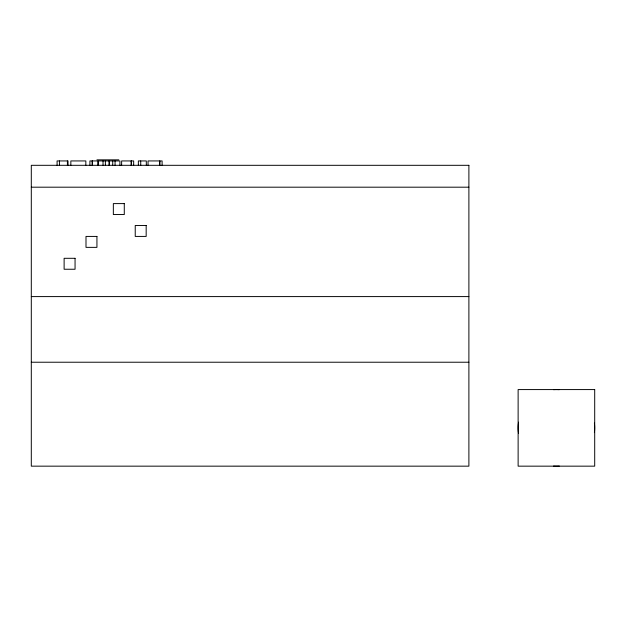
<?xml version="1.0" encoding="UTF-8"?>
<svg xmlns="http://www.w3.org/2000/svg" width="626" height="626" viewBox="0 0 626 626"><rect width="100%" height="100%" fill="white"/><g stroke="black" fill="none" stroke-linecap="round" stroke-linejoin="round"><path stroke-width="0.94" d="M121.632 165.311L121.632 160.937L133.667 160.937L133.667 165.311M148.041 165.311L148.041 160.937L162.111 160.937L162.111 165.311M96.936 159.841L118.815 159.841M31.3 187.19L468.89 187.19M31.3 296.591L468.89 296.591M31.3 362.227L468.89 362.227M146.312 165.311L146.312 160.937L138.354 160.937L138.354 165.311M140.701 160.937L140.756 165.311M131.319 160.937L131.319 165.311M131.233 160.937L131.233 165.311M119.91 165.311L119.91 160.937L98.345 160.937L98.345 165.311M115.067 160.937L115.067 165.311M112.727 160.937L112.727 165.311M109.253 160.937L109.253 165.311M109.198 160.937L109.198 165.311M105.379 160.937L105.379 165.311M103.032 160.937L103.032 165.311M97.859 165.311L97.859 160.937L89.909 160.937L89.909 165.311M92.312 160.937L92.312 165.311M92.249 160.937L92.249 165.311M85.84 165.311L85.84 160.937L70.848 160.937L70.84 165.311M68.023 165.311L68.023 160.937L57.083 160.937L57.083 165.311M67.405 160.937L67.405 165.311M59.431 160.937L59.431 165.311M594.403 423.106A38.288 38.288 0 0 1 594.403 432.629M559.268 466.049A38.288 38.288 0 0 1 553.548 466.049M518.547 433.575A38.288 38.288 0 0 1 518.547 422.159M553.548 389.685A38.288 38.288 0 0 1 559.268 389.685M468.89 165.311L31.3 165.311L31.3 466.159L468.89 466.159L468.89 165.311M124.284 203.599L113.345 203.599L113.345 214.538L124.284 214.538L124.284 203.599M146.171 225.485L135.232 225.485L135.232 236.425L146.171 236.425L146.171 225.485M96.936 236.425L85.997 236.425L85.997 247.364L96.936 247.364L96.936 236.425M75.057 258.303L64.118 258.303L64.118 269.243L75.057 269.243L75.057 258.303M594.7 389.575L518.125 389.575L518.125 466.159L594.7 466.159L594.7 389.575M159.763 165.311L159.763 160.937L159.708 165.311"/></g></svg>
